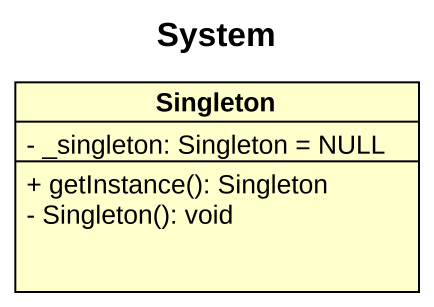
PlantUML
@startuml
title System
hide circle
hide empty members
skinparam classAttributeIconSize 0
class Singleton {
  - _singleton: Singleton = NULL
  + getInstance(): Singleton
  - Singleton(): void
}
@enduml
